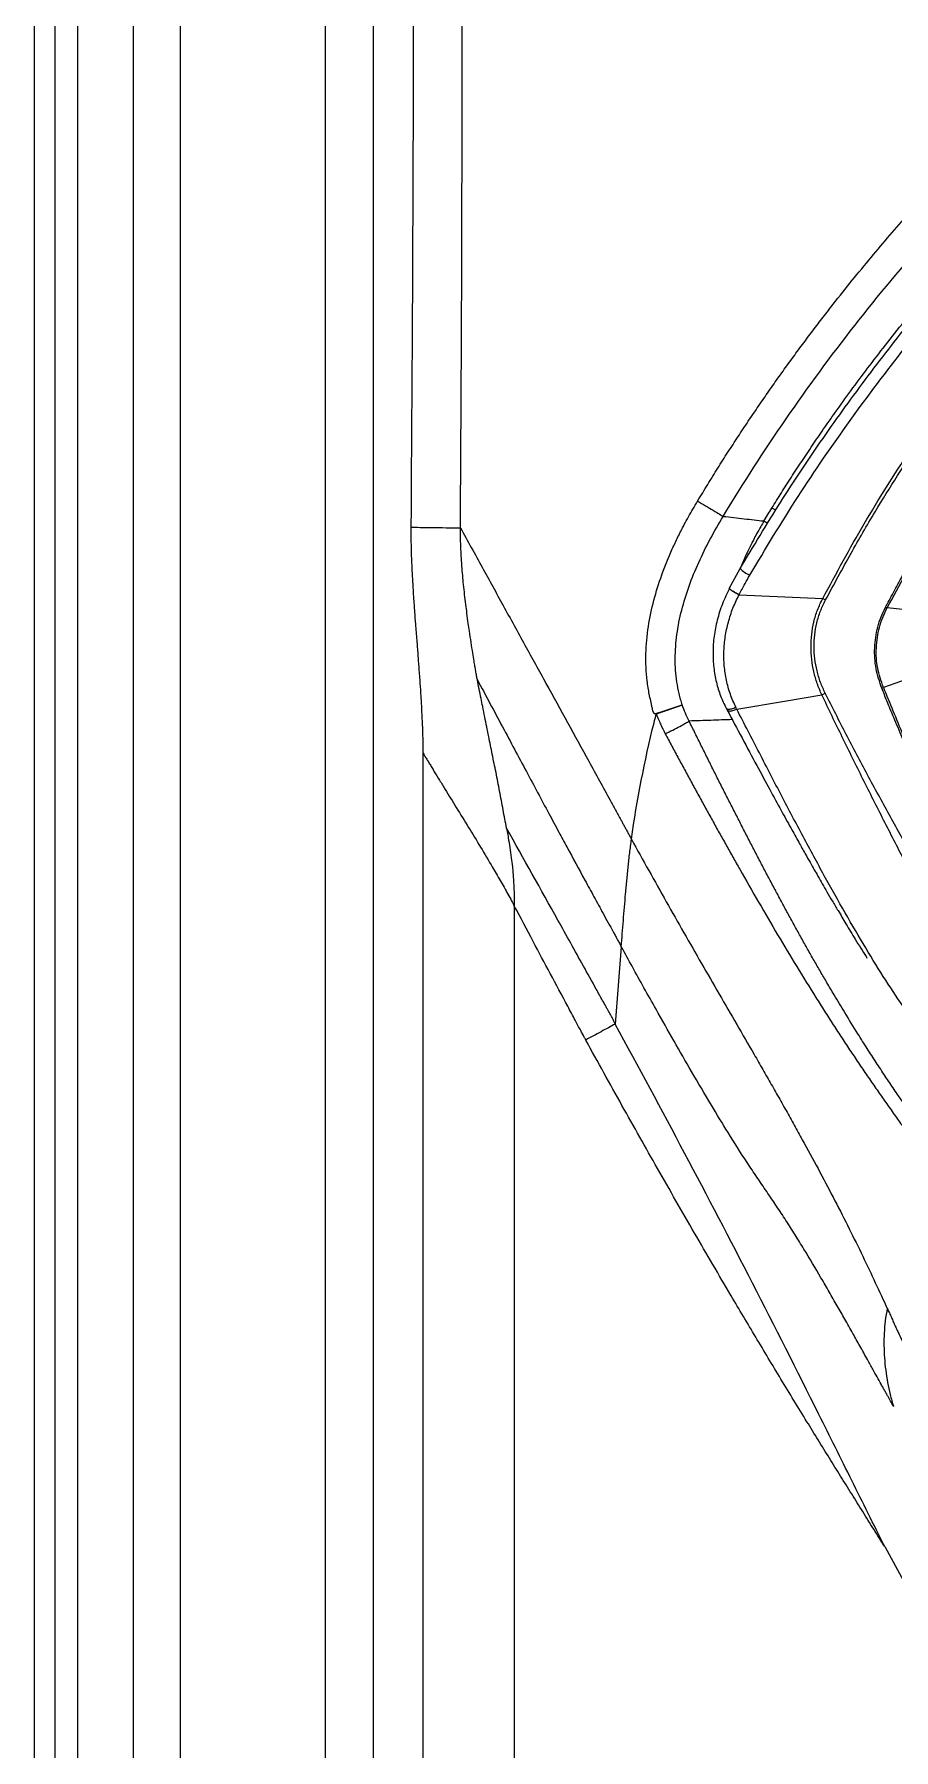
# Model space of a CAD drawing. Extents: x 525 to 613, y 487 to 635.
# Drawn here: x 525.39 to 533, y 569.88 to 585.09 of the extents above; entities that cross this region are included whole.
import ezdxf

# ---------------------------------------------------------------- set-up
doc = ezdxf.new("R2010")
doc.units = 0
doc.header["$MEASUREMENT"] = 0
doc.layers.add('1', color=4, linetype='Continuous')
doc.layers.add('STD TEST', color=3, linetype='Continuous')

# ---------------------------------------------------------------- blocks, each defined once
blk = doc.blocks.new('2023 VANGUARD')
at = {"layer": '1', "linetype": 'Continuous', "lineweight": 25}
blk.add_line((-43.571, -3), (-43.571, -84.142), dxfattribs=at)
at = {"layer": '1', "color": 3, "linetype": 'Continuous', "lineweight": 25}
for p, q in [((-43.387, -3.417), (-43.387, -83.725)), ((-43.184, -83.448), (-43.184, -3.694)), ((-42.693, -4.327), (-42.693, -82.815)), ((-42.275, -82.306), (-42.275, -4.836)), ((-40.994, -5.071), (-40.994, -37.279)), ((-40.564, -37.255), (-40.564, -5.071)), ((-37.001, -11.826), (-37.035, -11.807)), ((-37.105, -11.921), (-37.07, -11.939)), ((-37.412, -12.519), (-37.316, -12.343)), ((-37.41, -12.522), (-37.412, -12.519)), ((-37.326, -12.575), (-36.584, -12.608)), ((-36.584, -12.608), (-36.559, -12.621)), ((-35.288, -12.77), (-36.014, -12.692)), ((-36.592, -13.463), (-36.562, -13.449)), ((-36.061, -13.404), (-36.047, -13.397)), ((-37.44, -13.581), (-37.431, -13.598)), ((-40.124, -25.319), (-40.124, -13.98)), ((-39.317, -15.335), (-39.317, -24.706)), ((-38.369, -15.696), (-38.423, -16.382)), ((-36.035, -21.014), (-35.735, -21.563))]:
    blk.add_line(p, q, dxfattribs=at)
at = {"layer": '1', "color": 3, "linetype": 'Continuous', "lineweight": 25, "flags": 128}
for points in [[(-35.343, -13.148), (-35.695, -13.272), (-36.047, -13.397)], [(-37.345, -13.59), (-36.923, -13.519), (-36.592, -13.463)]]:
    blk.add_lwpolyline(points, dxfattribs=at)
at = {"layer": '1', "color": 3, "linetype": 'Continuous', "lineweight": 25}
blk.add_arc((-37.103, -12.122), 0.307, 226.0881, 245.3245, dxfattribs=at)
for points, knots in [([(-40.23, -11.976), (-40.229, -11.832), (-40.228, -11.544), (-40.225, -11.113), (-40.222, -10.681), (-40.218, -10.087), (-40.215, -9.368), (-40.212, -8.621), (-40.21, -8.012), (-40.21, -7.505), (-40.21, -7.004), (-40.211, -6.511), (-40.212, -6.025), (-40.215, -5.546), (-40.217, -5.228), (-40.218, -5.071)], [0, 0, 0, 0, 0.0625, 0.125, 0.187499, 0.25, 0.383072, 0.499994, 0.574432, 0.647865, 0.720296, 0.791724, 0.86215, 0.931576, 1, 1, 1, 1]), ([(-39.794, -11.981), (-39.793, -11.711), (-39.79, -11.208), (-39.786, -10.506), (-39.783, -9.913), (-39.782, -9.427), (-39.781, -9.048), (-39.78, -8.778), (-39.78, -8.616), (-39.779, -8.256), (-39.779, -7.662), (-39.781, -6.966), (-39.783, -6.39), (-39.785, -5.934), (-39.789, -5.479), (-39.791, -5.191), (-39.792, -5.071)], [0, 0, 0, 0, 0.117092, 0.218615, 0.304552, 0.374888, 0.429609, 0.468706, 0.492169, 0.499994, 0.625001, 0.749998, 0.802304, 0.874995, 0.947806, 1, 1, 1, 1]), ([(-37.693, -11.744), (-37.678, -11.719), (-37.648, -11.671), (-37.604, -11.598), (-37.559, -11.525), (-37.514, -11.454), (-37.47, -11.383), (-37.425, -11.312), (-37.379, -11.242), (-37.334, -11.173), (-37.289, -11.105), (-37.244, -11.036), (-37.198, -10.969), (-37.153, -10.902), (-37.107, -10.836), (-37.062, -10.77), (-37.016, -10.705), (-36.97, -10.64), (-36.925, -10.576), (-36.879, -10.513), (-36.833, -10.45), (-36.787, -10.387), (-36.741, -10.326), (-36.695, -10.264), (-36.649, -10.204), (-36.603, -10.143), (-36.557, -10.084), (-36.472, -9.973), (-36.345, -9.814), (-36.178, -9.61), (-36.011, -9.412), (-35.785, -9.153), (-35.494, -8.833), (-35.129, -8.456), (-34.754, -8.093), (-34.368, -7.742), (-33.974, -7.404), (-33.568, -7.076), (-33.151, -6.761), (-32.828, -6.531), (-32.602, -6.377), (-32.479, -6.295), (-32.354, -6.214), (-32.229, -6.133), (-32.102, -6.053), (-31.974, -5.974), (-31.889, -5.922), (-31.846, -5.896)], [0, 0, 0, 0, 0.010281, 0.020506, 0.030676, 0.040791, 0.050851, 0.060857, 0.070809, 0.080706, 0.090551, 0.100342, 0.11008, 0.119765, 0.129398, 0.138978, 0.148505, 0.157981, 0.167405, 0.176777, 0.186097, 0.195366, 0.204583, 0.213749, 0.222863, 0.231927, 0.24094, 0.249901, 0.282233, 0.313862, 0.344789, 0.375015, 0.437453, 0.499961, 0.563557, 0.624854, 0.687397, 0.749996, 0.812292, 0.874935, 0.892611, 0.910351, 0.928154, 0.94602, 0.963949, 0.981943, 1, 1, 1, 1]), ([(-37.466, -11.88), (-37.111, -11.292), (-36.723, -10.728), (-36.09, -9.919), (-35.87, -9.655), (-35.415, -9.141), (-35.181, -8.892), (-34.697, -8.408), (-34.447, -8.173), (-33.934, -7.719), (-33.67, -7.499), (-32.86, -6.866), (-32.297, -6.478), (-31.709, -6.123)], [0, 0, 0, 0, 0.25, 0.25, 0.375, 0.375, 0.5, 0.5, 0.625, 0.625, 0.75, 0.75, 1, 1, 1, 1]), ([(-37.231, -12.401), (-37.09, -12.167), (-36.81, -11.701), (-36.347, -11.028), (-35.855, -10.375), (-35.332, -9.745), (-34.812, -9.174), (-34.3, -8.657), (-33.803, -8.19), (-33.287, -7.743), (-32.754, -7.316), (-32.205, -6.908), (-31.826, -6.655), (-31.636, -6.529)], [0, 0, 0, 0, 0.100069, 0.199912, 0.299747, 0.399786, 0.499827, 0.583023, 0.66622, 0.749552, 0.833045, 0.916507, 1, 1, 1, 1]), ([(-37.316, -12.343), (-37.198, -12.147), (-36.965, -11.755), (-36.585, -11.186), (-36.185, -10.632), (-35.763, -10.093), (-35.319, -9.57), (-34.856, -9.065), (-34.374, -8.578), (-33.874, -8.11), (-33.354, -7.663), (-32.955, -7.338), (-32.725, -7.17), (-32.679, -7.136)], [0, 0, 0, 0, 0.097839, 0.195312, 0.292716, 0.390217, 0.487928, 0.58558, 0.683045, 0.7805, 0.878101, 0.975876, 1, 1, 1, 1]), ([(-36.584, -12.608), (-36.464, -12.386), (-36.223, -11.942), (-35.821, -11.3), (-35.388, -10.679), (-34.921, -10.086), (-34.422, -9.522), (-33.887, -8.993), (-33.318, -8.494), (-32.72, -8.028), (-32.099, -7.59), (-31.667, -7.326), (-31.451, -7.194)], [0, 0, 0, 0, 0.100262, 0.200594, 0.300842, 0.400493, 0.499762, 0.599107, 0.699009, 0.799378, 0.89967, 1, 1, 1, 1]), ([(-36.559, -12.621), (-36.484, -12.483), (-36.343, -12.22), (-36.13, -11.852), (-35.93, -11.53), (-35.748, -11.251), (-35.586, -11.013), (-35.446, -10.817), (-35.346, -10.68), (-35.28, -10.593), (-35.243, -10.543), (-35.193, -10.478), (-35.128, -10.395), (-35.046, -10.292), (-34.963, -10.189), (-34.82, -10.017), (-34.664, -9.836), (-34.515, -9.672), (-34.449, -9.601), (-34.42, -9.57), (-34.407, -9.557), (-34.402, -9.551), (-34.399, -9.548), (-34.398, -9.547), (-34.397, -9.546), (-34.397, -9.546), (-34.397, -9.546), (-34.397, -9.546), (-34.397, -9.546), (-34.397, -9.546), (-34.396, -9.545), (-34.394, -9.543), (-34.384, -9.532), (-34.362, -9.509), (-34.324, -9.469), (-34.264, -9.407), (-34.178, -9.32), (-34.063, -9.206), (-33.961, -9.109), (-33.88, -9.034), (-33.831, -8.988), (-33.779, -8.94), (-33.724, -8.89), (-33.667, -8.839), (-33.607, -8.786), (-33.546, -8.733), (-33.347, -8.562), (-33.002, -8.28), (-32.497, -7.905), (-31.976, -7.548), (-31.616, -7.328), (-31.437, -7.219)], [0, 0, 0, 0, 0.062481, 0.118844, 0.169135, 0.213352, 0.251461, 0.283422, 0.309236, 0.318658, 0.3269, 0.333965, 0.351242, 0.368824, 0.386373, 0.403893, 0.457678, 0.481272, 0.491642, 0.496202, 0.498209, 0.499091, 0.49948, 0.499651, 0.499785, 0.499785, 0.499785, 0.499787, 0.499791, 0.499809, 0.499878, 0.500152, 0.501246, 0.505611, 0.512881, 0.523059, 0.53994, 0.561408, 0.587481, 0.596044, 0.605011, 0.61438, 0.624154, 0.634334, 0.64492, 0.655914, 0.66648, 0.749216, 0.832806, 0.916374, 1, 1, 1, 1]), ([(-36.028, -12.685), (-36.02, -12.671), (-36, -12.633), (-35.963, -12.565), (-35.921, -12.486), (-35.878, -12.409), (-35.842, -12.343), (-35.806, -12.281), (-35.77, -12.218), (-35.704, -12.105), (-35.608, -11.945), (-35.447, -11.687), (-35.244, -11.379), (-34.98, -11.006), (-34.688, -10.622), (-34.363, -10.232), (-33.993, -9.825), (-33.568, -9.404), (-33.083, -8.975), (-32.632, -8.615), (-32.224, -8.315), (-31.96, -8.134), (-31.786, -8.019), (-31.705, -7.967), (-31.623, -7.914), (-31.543, -7.864), (-31.46, -7.813), (-31.379, -7.764), (-31.322, -7.729), (-31.296, -7.714)], [0, 0, 0, 0, 0.007015, 0.018363, 0.033423, 0.04585, 0.056436, 0.065972, 0.076735, 0.087613, 0.12255, 0.157338, 0.219068, 0.281467, 0.354683, 0.427219, 0.500115, 0.591822, 0.685047, 0.779146, 0.840884, 0.903128, 0.916964, 0.930722, 0.945004, 0.958992, 0.971501, 0.986828, 1, 1, 1, 1]), ([(-36.014, -12.692), (-35.903, -12.489), (-35.68, -12.081), (-35.307, -11.493), (-34.906, -10.925), (-34.476, -10.381), (-34.014, -9.865), (-33.522, -9.38), (-33, -8.923), (-32.452, -8.495), (-31.882, -8.092), (-31.486, -7.849), (-31.288, -7.727)], [0, 0, 0, 0, 0.100345, 0.20059, 0.300906, 0.400755, 0.500092, 0.599382, 0.699069, 0.799349, 0.899659, 1, 1, 1, 1]), ([(-37.035, -11.807), (-37.021, -11.784), (-36.993, -11.739), (-36.95, -11.671), (-36.907, -11.602), (-36.862, -11.532), (-36.817, -11.462), (-36.77, -11.392), (-36.723, -11.321), (-36.675, -11.25), (-36.626, -11.178), (-36.576, -11.105), (-36.525, -11.032), (-36.445, -10.919), (-36.333, -10.763), (-36.185, -10.564), (-36.027, -10.359), (-35.891, -10.188), (-35.781, -10.053), (-35.699, -9.954), (-35.614, -9.853), (-35.527, -9.751), (-35.436, -9.647), (-35.343, -9.542), (-35.247, -9.435), (-35.148, -9.327), (-35.045, -9.218), (-34.94, -9.107), (-34.831, -8.995), (-34.72, -8.882), (-34.605, -8.768), (-34.526, -8.692), (-34.487, -8.654)], [0, 0, 0, 0, 0.019612, 0.03945, 0.059514, 0.079804, 0.10032, 0.121061, 0.142027, 0.163219, 0.184636, 0.206278, 0.228146, 0.250238, 0.308605, 0.369678, 0.433456, 0.499936, 0.530766, 0.562349, 0.594685, 0.627773, 0.661614, 0.696207, 0.731551, 0.767648, 0.804496, 0.842096, 0.880446, 0.919547, 0.959398, 1, 1, 1, 1]), ([(-38.095, -13.576), (-38.098, -13.565), (-38.102, -13.546), (-38.111, -13.506), (-38.121, -13.458), (-38.132, -13.399), (-38.148, -13.279), (-38.156, -13.097), (-38.134, -12.857), (-38.084, -12.624), (-38.012, -12.394), (-37.936, -12.208), (-37.867, -12.061), (-37.819, -11.966), (-37.774, -11.884), (-37.734, -11.814), (-37.707, -11.768), (-37.693, -11.744)], [0, 0, 0, 0, 0.017281, 0.031372, 0.062843, 0.094058, 0.125495, 0.251058, 0.375663, 0.500157, 0.621259, 0.750254, 0.811694, 0.874938, 0.915513, 0.9572, 1, 1, 1, 1]), ([(-37.693, -11.744), (-37.67, -11.758), (-37.646, -11.772), (-37.6, -11.8), (-37.577, -11.814), (-37.535, -11.839), (-37.516, -11.85), (-37.486, -11.868), (-37.474, -11.875), (-37.466, -11.88)], [0, 0, 0, 0, 0.25, 0.25, 0.5, 0.5, 0.75, 0.75, 1, 1, 1, 1]), ([(-40.124, -13.98), (-40.124, -13.971), (-40.124, -13.951), (-40.125, -13.921), (-40.125, -13.89), (-40.126, -13.859), (-40.126, -13.827), (-40.127, -13.795), (-40.128, -13.762), (-40.131, -13.7), (-40.135, -13.605), (-40.142, -13.482), (-40.15, -13.355), (-40.16, -13.23), (-40.169, -13.103), (-40.179, -12.973), (-40.189, -12.848), (-40.199, -12.721), (-40.207, -12.602), (-40.215, -12.475), (-40.222, -12.352), (-40.226, -12.246), (-40.229, -12.162), (-40.23, -12.098), (-40.23, -12.036), (-40.23, -11.996), (-40.23, -11.976)], [0, 0, 0, 0, 0.0145865, 0.0294668, 0.0446424, 0.0601149, 0.0758856, 0.091956, 0.1083272, 0.1250006, 0.184635, 0.2499993, 0.308341, 0.375, 0.4375005, 0.5000011, 0.5711268, 0.6250021, 0.6911385, 0.7500026, 0.8151627, 0.875001, 0.9079676, 0.9397819, 0.9704552, 1, 1, 1, 1]), ([(-40.23, -11.976), (-40.209, -11.976), (-40.182, -11.977), (-40.12, -11.978), (-40.084, -11.978), (-40.006, -11.979), (-39.964, -11.98), (-39.879, -11.981), (-39.836, -11.981), (-39.794, -11.981)], [0, 0, 0, 0, 0.25, 0.25, 0.5, 0.5, 0.75, 0.75, 1, 1, 1, 1]), ([(-39.644, -13.33), (-39.647, -13.318), (-39.651, -13.292), (-39.659, -13.252), (-39.666, -13.209), (-39.675, -13.156), (-39.686, -13.085), (-39.7, -12.996), (-39.713, -12.908), (-39.726, -12.822), (-39.736, -12.744), (-39.751, -12.629), (-39.767, -12.49), (-39.779, -12.357), (-39.785, -12.263), (-39.789, -12.205), (-39.791, -12.147), (-39.793, -12.091), (-39.794, -12.036), (-39.794, -11.999), (-39.794, -11.981)], [0, 0, 0, 0, 0.028366, 0.058652, 0.090861, 0.125001, 0.17754, 0.250007, 0.324835, 0.375005, 0.441052, 0.500006, 0.629629, 0.750004, 0.793543, 0.836335, 0.878377, 0.919669, 0.96021, 1, 1, 1, 1]), ([(-39.794, -11.981), (-39.73, -12.098), (-39.604, -12.328), (-39.413, -12.675), (-39.225, -13.018), (-38.972, -13.479), (-38.721, -13.937), (-38.516, -14.311), (-38.421, -14.484), (-38.384, -14.551), (-38.358, -14.598), (-38.343, -14.626), (-38.327, -14.655), (-38.311, -14.684), (-38.295, -14.713), (-38.284, -14.733), (-38.279, -14.743)], [0, 0, 0, 0, 0.1270809, 0.2500003, 0.3768251, 0.5000005, 0.7500008, 0.8750004, 0.9064162, 0.9375011, 0.9475807, 0.957795, 0.9681449, 0.9786323, 0.9892543, 1, 1, 1, 1]), ([(-37.829, -13.552), (-37.832, -13.544), (-37.834, -13.536), (-37.839, -13.519), (-37.841, -13.511), (-37.848, -13.486), (-37.853, -13.469), (-37.865, -13.418), (-37.871, -13.384), (-37.887, -13.28), (-37.892, -13.21), (-37.891, -13.07), (-37.886, -12.999), (-37.866, -12.855), (-37.852, -12.783), (-37.797, -12.569), (-37.746, -12.428), (-37.621, -12.151), (-37.547, -12.014), (-37.466, -11.88)], [0, 0, 0, 0, 0.015625, 0.015625, 0.03125, 0.03125, 0.0625, 0.0625, 0.125, 0.125, 0.25, 0.25, 0.375, 0.375, 0.5, 0.5, 0.75, 0.75, 1, 1, 1, 1]), ([(-37.466, -11.88), (-37.404, -11.887), (-37.283, -11.901), (-37.163, -11.914), (-37.105, -11.921)], [0, 0, 0, 0, 0.5141305, 1, 1, 1, 1]), ([(-37.105, -11.921), (-37.114, -11.937), (-37.136, -11.975), (-37.168, -12.031), (-37.196, -12.085), (-37.22, -12.131), (-37.243, -12.178), (-37.264, -12.222), (-37.285, -12.268), (-37.3, -12.304), (-37.311, -12.33), (-37.314, -12.338)], [0, 0, 0, 0, 0.119625, 0.283015, 0.413491, 0.507639, 0.619532, 0.74859, 0.816523, 0.94527, 1, 1, 1, 1]), ([(-37.326, -12.574), (-37.308, -12.542), (-37.277, -12.483), (-37.245, -12.426), (-37.231, -12.401)], [0, 0, 0, 0, 0.560002, 1, 1, 1, 1]), ([(-37.408, -12.515), (-37.431, -12.562), (-37.476, -12.654), (-37.521, -12.798), (-37.55, -12.941), (-37.559, -13.082), (-37.552, -13.22), (-37.529, -13.35), (-37.493, -13.471), (-37.457, -13.545), (-37.44, -13.581)], [0, 0, 0, 0, 0.137363, 0.271877, 0.401681, 0.528686, 0.652562, 0.772845, 0.888714, 1, 1, 1, 1]), ([(-37.354, -13.573), (-37.371, -13.534), (-37.406, -13.458), (-37.44, -13.333), (-37.459, -13.205), (-37.462, -13.075), (-37.45, -12.946), (-37.422, -12.818), (-37.383, -12.693), (-37.345, -12.614), (-37.326, -12.575)], [0, 0, 0, 0, 0.126237, 0.25247, 0.378246, 0.503559, 0.627704, 0.75127, 0.8765, 1, 1, 1, 1]), ([(-37.412, -12.519), (-37.411, -12.521), (-37.41, -12.523), (-37.4, -12.531), (-37.389, -12.538), (-37.375, -12.547), (-37.355, -12.559), (-37.337, -12.568), (-37.326, -12.574)], [0, 0, 0, 0, 0.238958, 0.36804, 0.5, 0.63196, 0.761042, 1, 1, 1, 1]), ([(-37.326, -12.575), (-37.337, -12.569), (-37.355, -12.56), (-37.375, -12.547), (-37.39, -12.539), (-37.4, -12.531), (-37.409, -12.525), (-37.409, -12.523), (-37.41, -12.522)], [0, 0, 0, 0, 0.271786, 0.418608, 0.568695, 0.718763, 0.865532, 1, 1, 1, 1]), ([(-37.326, -12.574), (-37.326, -12.574), (-37.326, -12.575), (-37.326, -12.575), (-37.326, -12.575)], [0, 0, 0, 0, 0.56, 1, 1, 1, 1]), ([(-36.592, -13.463), (-36.606, -13.43), (-36.635, -13.363), (-36.675, -13.222), (-36.692, -13.075), (-36.684, -12.927), (-36.665, -12.817), (-36.633, -12.709), (-36.601, -12.642), (-36.584, -12.608)], [0, 0, 0, 0, 0.125715, 0.2513189, 0.5006821, 0.6256431, 0.7507322, 0.8750398, 1, 1, 1, 1]), ([(-36.562, -13.449), (-36.577, -13.417), (-36.606, -13.353), (-36.647, -13.216), (-36.665, -13.074), (-36.657, -12.93), (-36.638, -12.823), (-36.607, -12.719), (-36.575, -12.654), (-36.559, -12.621)], [0, 0, 0, 0, 0.126001, 0.251619, 0.501189, 0.626193, 0.751176, 0.875146, 1, 1, 1, 1]), ([(-36.061, -13.404), (-36.08, -13.346), (-36.119, -13.232), (-36.13, -13.046), (-36.107, -12.891), (-36.069, -12.771), (-36.042, -12.714), (-36.028, -12.685)], [0, 0, 0, 0, 0.250615, 0.500738, 0.749747, 0.874802, 1, 1, 1, 1]), ([(-36.047, -13.397), (-36.066, -13.34), (-36.105, -13.228), (-36.115, -13.045), (-36.092, -12.893), (-36.055, -12.776), (-36.027, -12.72), (-36.014, -12.692)], [0, 0, 0, 0, 0.251367, 0.501784, 0.750726, 0.875561, 1, 1, 1, 1]), ([(-36.028, -12.685), (-36.025, -12.686), (-36.02, -12.689), (-36.016, -12.691), (-36.014, -12.692)], [0, 0, 0, 0, 0.559961, 1, 1, 1, 1]), ([(-39.385, -14.645), (-39.396, -14.591), (-39.416, -14.481), (-39.447, -14.317), (-39.479, -14.152), (-39.512, -13.991), (-39.545, -13.827), (-39.573, -13.687), (-39.596, -13.574), (-39.613, -13.49), (-39.629, -13.411), (-39.639, -13.356), (-39.644, -13.33)], [0, 0, 0, 0, 0.125001, 0.25, 0.374997, 0.5, 0.617709, 0.750001, 0.820177, 0.875001, 0.940538, 1, 1, 1, 1]), ([(-39.644, -13.33), (-39.57, -13.469), (-39.425, -13.74), (-39.214, -14.135), (-39.048, -14.446), (-38.928, -14.669), (-38.822, -14.866), (-38.719, -15.057), (-38.611, -15.253), (-38.542, -15.38), (-38.493, -15.47), (-38.462, -15.526), (-38.44, -15.565), (-38.421, -15.601), (-38.403, -15.633), (-38.386, -15.664), (-38.375, -15.685), (-38.369, -15.696)], [0, 0, 0, 0, 0.1760613, 0.3426876, 0.5000006, 0.569492, 0.6250007, 0.7500005, 0.8125006, 0.8750005, 0.9107148, 0.9270756, 0.946429, 0.9606484, 0.9732146, 0.9868502, 1, 1, 1, 1]), ([(-34.9, -16.807), (-34.91, -16.782), (-34.931, -16.732), (-34.974, -16.638), (-35.027, -16.524), (-35.094, -16.386), (-35.176, -16.223), (-35.276, -16.034), (-35.388, -15.823), (-35.524, -15.568), (-35.683, -15.27), (-35.863, -14.928), (-36.045, -14.574), (-36.228, -14.21), (-36.411, -13.84), (-36.532, -13.589), (-36.592, -13.463)], [0, 0, 0, 0, 0.06234, 0.124818, 0.187363, 0.250453, 0.313852, 0.376637, 0.439459, 0.502671, 0.586016, 0.668823, 0.751617, 0.834542, 0.917364, 1, 1, 1, 1]), ([(-34.837, -16.751), (-34.846, -16.724), (-34.863, -16.671), (-34.898, -16.571), (-34.947, -16.452), (-35.011, -16.309), (-35.093, -16.142), (-35.195, -15.952), (-35.31, -15.741), (-35.451, -15.491), (-35.618, -15.199), (-35.805, -14.867), (-35.996, -14.525), (-36.187, -14.173), (-36.377, -13.815), (-36.5, -13.571), (-36.562, -13.449)], [0, 0, 0, 0, 0.062319, 0.124752, 0.187451, 0.250906, 0.314486, 0.37751, 0.44061, 0.503895, 0.587131, 0.669779, 0.75236, 0.835034, 0.917583, 1, 1, 1, 1]), ([(-34.706, -16.577), (-34.707, -16.572), (-34.714, -16.548), (-34.727, -16.499), (-34.749, -16.436), (-34.774, -16.37), (-34.798, -16.303), (-34.828, -16.221), (-34.868, -16.123), (-34.919, -16.008), (-34.978, -15.868), (-35.044, -15.719), (-35.118, -15.554), (-35.199, -15.373), (-35.289, -15.176), (-35.383, -14.972), (-35.478, -14.762), (-35.575, -14.543), (-35.664, -14.341), (-35.742, -14.164), (-35.809, -14.008), (-35.88, -13.841), (-35.95, -13.675), (-36.011, -13.529), (-36.046, -13.441), (-36.061, -13.404)], [0, 0, 0, 0, 0.009738, 0.054602, 0.100033, 0.132056, 0.170263, 0.205637, 0.248795, 0.300159, 0.346151, 0.397485, 0.446642, 0.498592, 0.555879, 0.611205, 0.664279, 0.721091, 0.779345, 0.816197, 0.852883, 0.894557, 0.93795, 0.973138, 1, 1, 1, 1]), ([(-36.047, -13.397), (-35.99, -13.535), (-35.877, -13.812), (-35.704, -14.218), (-35.528, -14.614), (-35.356, -14.997), (-35.21, -15.315), (-35.094, -15.572), (-35.004, -15.772), (-34.926, -15.958), (-34.85, -16.136), (-34.79, -16.308), (-34.738, -16.458), (-34.716, -16.537), (-34.705, -16.577)], [0, 0, 0, 0, 0.099304, 0.198802, 0.298385, 0.398317, 0.498406, 0.560917, 0.623789, 0.687365, 0.750255, 0.83339, 0.916532, 1, 1, 1, 1]), ([(-38.279, -14.743), (-38.231, -14.395), (-38.163, -14.05), (-38.072, -13.684), (-38.065, -13.658), (-38.059, -13.632)], [0.7467199, 0.7467199, 0.7467199, 0.7467199, 0.78992652, 0.78992652, 0.79320663, 0.79320663, 0.79320663, 0.79320663]), ([(-38.073, -13.63), (-38.074, -13.63), (-38.075, -13.629), (-38.077, -13.627), (-38.079, -13.625), (-38.081, -13.623), (-38.083, -13.62), (-38.085, -13.616), (-38.087, -13.61), (-38.09, -13.601), (-38.093, -13.589), (-38.094, -13.581), (-38.095, -13.576)], [0, 0, 0, 0, 0.043075, 0.087252, 0.133031, 0.180863, 0.231142, 0.28421, 0.414436, 0.572052, 0.77054, 1, 1, 1, 1]), ([(-38.073, -13.63), (-38.049, -13.622), (-38.023, -13.614), (-37.973, -13.598), (-37.949, -13.59), (-37.904, -13.576), (-37.884, -13.57), (-37.851, -13.559), (-37.838, -13.555), (-37.829, -13.552)], [0, 0, 0, 0, 0.25, 0.25, 0.5, 0.5, 0.75, 0.75, 1, 1, 1, 1]), ([(-37.829, -13.552), (-37.83, -13.553), (-37.833, -13.554), (-37.837, -13.555), (-37.841, -13.557), (-37.846, -13.559), (-37.851, -13.561), (-37.857, -13.563), (-37.863, -13.565), (-37.869, -13.567), (-37.875, -13.569), (-37.881, -13.571), (-37.888, -13.574), (-37.895, -13.576), (-37.901, -13.579), (-37.909, -13.581), (-37.916, -13.584), (-37.923, -13.586), (-37.93, -13.589), (-37.938, -13.591), (-37.945, -13.594), (-37.953, -13.596), (-37.96, -13.599), (-37.968, -13.601), (-37.975, -13.604), (-37.983, -13.606), (-37.99, -13.609), (-37.997, -13.611), (-38.004, -13.614), (-38.012, -13.616), (-38.019, -13.619), (-38.026, -13.621), (-38.032, -13.623), (-38.039, -13.625), (-38.046, -13.628), (-38.052, -13.63), (-38.056, -13.631), (-38.059, -13.632)], [0, 0, 0, 0, 0.033019, 0.066029, 0.099003, 0.131912, 0.164728, 0.197422, 0.229967, 0.262337, 0.294505, 0.326446, 0.358135, 0.389549, 0.420665, 0.451462, 0.48192, 0.512021, 0.541745, 0.571078, 0.600003, 0.628508, 0.65658, 0.684207, 0.711381, 0.738092, 0.764332, 0.790096, 0.815378, 0.840175, 0.864483, 0.888299, 0.911624, 0.934455, 0.956794, 0.978642, 1, 1, 1, 1]), ([(-38.059, -13.632), (-38.053, -13.647), (-38.047, -13.662), (-38.035, -13.691), (-38.029, -13.706), (-38.009, -13.75), (-37.995, -13.779), (-37.979, -13.808)], [0, 0, 0, 0, 0.25, 0.25, 0.5, 0.5, 1, 1, 1, 1]), ([(-37.386, -13.682), (-37.449, -13.684), (-37.574, -13.689), (-37.703, -13.693), (-37.768, -13.695)], [0, 0, 0, 0, 0.5012708, 1, 1, 1, 1]), ([(-37.439, -13.581), (-37.439, -13.581), (-37.438, -13.584), (-37.432, -13.587), (-37.421, -13.59), (-37.407, -13.589), (-37.39, -13.586), (-37.372, -13.58), (-37.36, -13.575), (-37.354, -13.573)], [0, 0, 0, 0, 0.0341439, 0.1980351, 0.3660897, 0.5341444, 0.6980356, 0.8541862, 1, 1, 1, 1]), ([(-37.431, -13.597), (-37.431, -13.597), (-37.43, -13.6), (-37.424, -13.604), (-37.413, -13.606), (-37.398, -13.606), (-37.381, -13.602), (-37.364, -13.597), (-37.351, -13.592), (-37.346, -13.59)], [0, 0, 0, 0, 0.033659, 0.197488, 0.36549, 0.533544, 0.697526, 0.853876, 1, 1, 1, 1]), ([(-37.431, -13.597), (-37.387, -13.68), (-37.299, -13.846), (-37.173, -14.081), (-37.058, -14.295), (-36.958, -14.479), (-36.872, -14.634), (-36.801, -14.762), (-36.744, -14.864), (-36.699, -14.944), (-36.661, -15.011), (-36.625, -15.074), (-36.587, -15.14), (-36.545, -15.213), (-36.498, -15.293), (-36.442, -15.387), (-36.374, -15.502), (-36.291, -15.637), (-36.229, -15.739), (-36.195, -15.792), (-36.193, -15.796)], [0, 0, 0, 0, 0.100934, 0.20257, 0.293126, 0.372437, 0.44053, 0.497485, 0.543388, 0.578268, 0.608352, 0.635567, 0.666551, 0.70131, 0.739859, 0.782217, 0.840867, 0.911001, 0.992641, 1, 1, 1, 1]), ([(-37.345, -13.59), (-37.347, -13.587), (-37.35, -13.581), (-37.353, -13.575), (-37.354, -13.573)], [0, 0, 0, 0, 0.56, 1, 1, 1, 1]), ([(-35.271, -16.956), (-35.31, -16.92), (-35.389, -16.847), (-35.533, -16.685), (-35.688, -16.488), (-35.853, -16.257), (-36.025, -15.997), (-36.203, -15.71), (-36.385, -15.399), (-36.57, -15.069), (-36.758, -14.721), (-36.95, -14.357), (-37.144, -13.98), (-37.279, -13.72), (-37.346, -13.59)], [0, 0, 0, 0, 0.083648, 0.167746, 0.251461, 0.334457, 0.417447, 0.500935, 0.584376, 0.667337, 0.750217, 0.833366, 0.916826, 1, 1, 1, 1]), ([(-37.979, -13.808), (-37.957, -13.797), (-37.935, -13.786), (-37.891, -13.763), (-37.869, -13.752), (-37.831, -13.732), (-37.814, -13.722), (-37.786, -13.707), (-37.776, -13.7), (-37.768, -13.695)], [0, 0, 0, 0, 0.25, 0.25, 0.5, 0.5, 0.75, 0.75, 1, 1, 1, 1]), ([(-37.979, -13.808), (-37.969, -13.826), (-37.95, -13.863), (-37.92, -13.918), (-37.891, -13.974), (-37.861, -14.029), (-37.831, -14.084), (-37.801, -14.139), (-37.772, -14.194), (-37.742, -14.249), (-37.712, -14.303), (-37.682, -14.358), (-37.652, -14.413), (-37.622, -14.467), (-37.592, -14.522), (-37.562, -14.576), (-37.532, -14.631), (-37.502, -14.685), (-37.471, -14.739), (-37.441, -14.793), (-37.411, -14.847), (-37.38, -14.901), (-37.35, -14.955), (-37.274, -15.089), (-37.152, -15.302), (-36.984, -15.59), (-36.815, -15.872), (-36.676, -16.096), (-36.568, -16.267), (-36.491, -16.388), (-36.413, -16.507), (-36.336, -16.624), (-36.258, -16.74), (-36.181, -16.854), (-36.103, -16.966), (-36.026, -17.076), (-35.95, -17.184), (-35.877, -17.287), (-35.817, -17.369), (-35.772, -17.432), (-35.736, -17.48), (-35.68, -17.556), (-35.623, -17.632), (-35.566, -17.707), (-35.529, -17.755), (-35.492, -17.803), (-35.455, -17.85), (-35.419, -17.896), (-35.383, -17.942), (-35.359, -17.971), (-35.348, -17.986)], [0, 0, 0, 0, 0.0113745, 0.022746, 0.034115, 0.0454821, 0.0568477, 0.0682124, 0.0795766, 0.0909411, 0.1023062, 0.1136726, 0.1250407, 0.1364112, 0.1477847, 0.1591617, 0.1705427, 0.1819284, 0.1933194, 0.2047163, 0.2161196, 0.22753, 0.2389481, 0.2503757, 0.3129685, 0.3755505, 0.4379, 0.5001364, 0.5284459, 0.5567746, 0.585143, 0.6135729, 0.6420874, 0.6707089, 0.6994542, 0.7282517, 0.7569778, 0.7856753, 0.812432, 0.8257975, 0.8391581, 0.8540981, 0.8925988, 0.9078831, 0.9231819, 0.9384982, 0.9538352, 0.9691959, 0.9845832, 1, 1, 1, 1]), ([(-35.311, -17.819), (-35.317, -17.811), (-35.33, -17.796), (-35.35, -17.771), (-35.372, -17.743), (-35.398, -17.712), (-35.425, -17.677), (-35.473, -17.617), (-35.532, -17.541), (-35.632, -17.409), (-35.755, -17.243), (-35.885, -17.058), (-35.991, -16.903), (-36.071, -16.783), (-36.15, -16.661), (-36.218, -16.555), (-36.298, -16.428), (-36.382, -16.291), (-36.473, -16.14), (-36.545, -16.018), (-36.604, -15.917), (-36.661, -15.818), (-36.718, -15.718), (-36.775, -15.616), (-36.831, -15.514), (-36.888, -15.411), (-36.944, -15.307), (-37, -15.202), (-37.056, -15.097), (-37.112, -14.991), (-37.168, -14.884), (-37.223, -14.777), (-37.278, -14.67), (-37.333, -14.563), (-37.388, -14.455), (-37.443, -14.348), (-37.498, -14.239), (-37.552, -14.131), (-37.606, -14.022), (-37.66, -13.914), (-37.714, -13.804), (-37.75, -13.732), (-37.768, -13.695)], [0, 0, 0, 0, 0.007926, 0.016871, 0.026832, 0.037806, 0.049788, 0.062777, 0.099729, 0.125175, 0.187485, 0.249927, 0.28131, 0.312739, 0.344139, 0.375412, 0.392194, 0.43765, 0.47489, 0.499744, 0.522359, 0.544981, 0.56762, 0.590283, 0.612981, 0.635721, 0.658518, 0.681357, 0.704219, 0.727082, 0.749924, 0.77273, 0.795508, 0.818263, 0.841001, 0.863724, 0.886437, 0.909145, 0.931851, 0.95456, 0.977275, 1, 1, 1, 1]), ([(-40.124, -13.98), (-40.121, -13.985), (-40.116, -13.995), (-40.107, -14.01), (-40.098, -14.025), (-40.088, -14.041), (-40.078, -14.057), (-40.068, -14.073), (-40.058, -14.09), (-40.048, -14.108), (-40.026, -14.144), (-39.991, -14.201), (-39.927, -14.305), (-39.842, -14.444), (-39.737, -14.613), (-39.629, -14.791), (-39.546, -14.93), (-39.487, -15.032), (-39.451, -15.093), (-39.416, -15.154), (-39.382, -15.214), (-39.349, -15.275), (-39.328, -15.315), (-39.317, -15.335)], [0, 0, 0, 0, 0.013149, 0.026479, 0.039993, 0.053691, 0.067576, 0.08165, 0.095913, 0.110368, 0.125016, 0.185681, 0.250014, 0.369416, 0.499974, 0.622687, 0.749965, 0.792672, 0.834961, 0.876834, 0.918295, 0.959349, 1, 1, 1, 1]), ([(-39.385, -14.645), (-39.384, -14.656), (-39.378, -14.684), (-39.369, -14.741), (-39.356, -14.818), (-39.344, -14.903), (-39.335, -14.979), (-39.329, -15.041), (-39.325, -15.093), (-39.322, -15.145), (-39.32, -15.194), (-39.318, -15.243), (-39.317, -15.29), (-39.317, -15.32), (-39.317, -15.335)], [0, 0, 0, 0, 0.045722, 0.125015, 0.250023, 0.384834, 0.499993, 0.578088, 0.653973, 0.727642, 0.799087, 0.8683, 0.935273, 1, 1, 1, 1]), ([(-38.478, -16.275), (-38.48, -16.271), (-38.483, -16.266), (-38.488, -16.258), (-38.495, -16.245), (-38.511, -16.215), (-38.525, -16.19), (-38.554, -16.139), (-38.572, -16.105), (-38.629, -16.003), (-38.667, -15.935), (-38.78, -15.731), (-38.855, -15.596), (-39.082, -15.188), (-39.234, -14.917), (-39.385, -14.645)], [0, 0, 0, 0, 0.007812, 0.007812, 0.015625, 0.03125, 0.0625, 0.0625, 0.125, 0.125, 0.25, 0.25, 0.5, 0.5, 1, 1, 1, 1]), ([(-38.279, -14.743), (-38.228, -14.836), (-38.125, -15.021), (-37.971, -15.297), (-37.815, -15.572), (-37.658, -15.845), (-37.502, -16.116), (-37.346, -16.385), (-37.217, -16.608), (-37.115, -16.785), (-37.04, -16.917), (-36.965, -17.049), (-36.891, -17.179), (-36.819, -17.31), (-36.724, -17.482), (-36.608, -17.696), (-36.475, -17.949), (-36.349, -18.197), (-36.229, -18.44), (-36.117, -18.677), (-36.047, -18.83), (-36.012, -18.904)], [0, 0, 0, 0, 0.0625, 0.125, 0.1875, 0.25, 0.3125, 0.375, 0.4375, 0.46875, 0.5, 0.53125, 0.5625, 0.59375, 0.625, 0.6875, 0.75, 0.8125, 0.875, 0.9375, 0.9999996, 0.9999996, 0.9999996, 0.9999996]), ([(-38.684, -16.523), (-38.688, -16.514), (-38.703, -16.486), (-38.735, -16.428), (-38.783, -16.337), (-38.873, -16.168), (-38.998, -15.935), (-39.156, -15.639), (-39.261, -15.44), (-39.317, -15.335)], [0, 0, 0, 0, 0.0215603, 0.0707645, 0.1476128, 0.2521052, 0.4974052, 0.7368589, 1, 1, 1, 1]), ([(-35.956, -19.772), (-35.96, -19.766), (-35.967, -19.754), (-35.978, -19.734), (-35.989, -19.713), (-36.002, -19.69), (-36.017, -19.664), (-36.032, -19.637), (-36.049, -19.607), (-36.084, -19.543), (-36.13, -19.461), (-36.193, -19.346), (-36.253, -19.24), (-36.32, -19.12), (-36.386, -19.001), (-36.456, -18.879), (-36.526, -18.756), (-36.624, -18.589), (-36.724, -18.419), (-36.829, -18.249), (-36.91, -18.122), (-36.994, -17.995), (-37.066, -17.889), (-37.124, -17.803), (-37.182, -17.718), (-37.283, -17.566), (-37.419, -17.353), (-37.582, -17.083), (-37.741, -16.812), (-37.904, -16.529), (-38.044, -16.282), (-38.167, -16.062), (-38.27, -15.877), (-38.336, -15.755), (-38.369, -15.696)], [0, 0, 0, 0, 0.005942, 0.012401, 0.019386, 0.026905, 0.034966, 0.04358, 0.052756, 0.062503, 0.10108, 0.124997, 0.158376, 0.187494, 0.220349, 0.249994, 0.281244, 0.312495, 0.374991, 0.406242, 0.437493, 0.468742, 0.49999, 0.515616, 0.531242, 0.562493, 0.624989, 0.681488, 0.749991, 0.810905, 0.874996, 0.917983, 0.959676, 1, 1, 1, 1]), ([(-38.423, -16.382), (-38.461, -16.402), (-38.504, -16.425), (-38.593, -16.473), (-38.639, -16.498), (-38.684, -16.523)], [0, 0, 0, 0, 0.5, 0.5, 1, 1, 1, 1]), ([(-38.423, -16.382), (-38.431, -16.364), (-38.439, -16.347), (-38.452, -16.32), (-38.457, -16.311), (-38.464, -16.298), (-38.467, -16.293), (-38.472, -16.284), (-38.475, -16.279), (-38.478, -16.275)], [0, 0, 0, 0, 0.5, 0.5, 0.75, 0.75, 0.875, 0.875, 1, 1, 1, 1]), ([(-36.035, -21.014), (-36.084, -20.916), (-36.133, -20.819), (-36.23, -20.623), (-36.278, -20.526), (-36.424, -20.233), (-36.521, -20.038), (-36.813, -19.453), (-37.008, -19.065), (-37.404, -18.293), (-37.605, -17.909), (-38.011, -17.144), (-38.216, -16.763), (-38.423, -16.382)], [0, 0, 0, 0, 0.0625, 0.0625, 0.125, 0.125, 0.25, 0.25, 0.5, 0.5, 0.75, 0.75, 1, 1, 1, 1]), ([(-36.035, -21.014), (-36.068, -20.963), (-36.133, -20.86), (-36.23, -20.704), (-36.328, -20.547), (-36.427, -20.389), (-36.525, -20.23), (-36.625, -20.069), (-36.768, -19.835), (-36.953, -19.532), (-37.177, -19.159), (-37.433, -18.728), (-37.724, -18.23), (-37.992, -17.761), (-38.206, -17.383), (-38.364, -17.101), (-38.524, -16.814), (-38.63, -16.62), (-38.684, -16.523)], [0, 0, 0, 0, 0.034966, 0.070182, 0.105648, 0.141365, 0.177332, 0.21355, 0.250019, 0.334864, 0.418201, 0.500032, 0.623326, 0.750008, 0.810983, 0.872973, 0.935978, 1, 1, 1, 1]), ([(-36.012, -18.904), (-36.02, -18.94), (-36.032, -19.012), (-36.038, -19.085), (-36.043, -19.195), (-36.042, -19.268), (-36.032, -19.414), (-36.023, -19.487), (-36.003, -19.595), (-35.988, -19.667), (-35.968, -19.737), (-35.956, -19.772)], [0, 0, 0, 0, 0.125, 0.25, 0.25, 0.5, 0.5, 0.75, 0.75, 0.875, 1, 1, 1, 1]), ([(-36.012, -18.904), (-36.006, -18.917), (-35.994, -18.943), (-35.976, -18.983), (-35.959, -19.021), (-35.941, -19.06), (-35.924, -19.098), (-35.901, -19.147), (-35.872, -19.208), (-35.837, -19.277), (-35.791, -19.367), (-35.736, -19.475), (-35.683, -19.576), (-35.642, -19.653), (-35.602, -19.727), (-35.554, -19.815), (-35.499, -19.914), (-35.448, -20.004), (-35.384, -20.116), (-35.311, -20.239), (-35.235, -20.364), (-35.17, -20.471), (-35.116, -20.563), (-35.081, -20.634), (-35.061, -20.682), (-35.051, -20.709), (-35.044, -20.729), (-35.037, -20.748), (-35.03, -20.767), (-35.023, -20.784), (-35.016, -20.8), (-35.011, -20.812), (-35.007, -20.818), (-35.006, -20.82), (-35.006, -20.82), (-35.006, -20.821)], [0.0000061, 0.0000061, 0.0000061, 0.0000061, 0.0078125, 0.015625, 0.0234375, 0.03125, 0.0390625, 0.046875, 0.0625, 0.078125, 0.09375, 0.125, 0.15625, 0.171875, 0.1875, 0.21875, 0.25, 0.28125, 0.3125, 0.375, 0.4375, 0.5, 0.5625, 0.625, 0.65625, 0.671875, 0.6875, 0.703125, 0.71875, 0.734375, 0.75, 0.765625, 0.7695312, 0.7714844, 0.7723314, 0.7723314, 0.7723314, 0.7723314])]:
    blk.add_open_spline(points, degree=3, knots=knots, dxfattribs=at)
for points in [[(-37.105, -11.921), (-37.082, -11.883), (-37.058, -11.845), (-37.035, -11.807)], [(-38.059, -13.632), (-38.063, -13.631), (-38.068, -13.631), (-38.073, -13.63)], [(-37.768, -13.695), (-37.792, -13.649), (-37.812, -13.601), (-37.829, -13.552)], [(-38.369, -15.696), (-38.366, -15.658), (-38.36, -15.581), (-38.351, -15.464), (-38.341, -15.345), (-38.331, -15.226), (-38.32, -15.105), (-38.308, -14.985), (-38.295, -14.864), (-38.284, -14.783), (-38.279, -14.743)]]:
    blk.add_open_spline(points, degree=3, dxfattribs=at)
blk = doc.blocks.new('2026 Vanguard')
at = {"layer": 'STD TEST', "color": 1}
blk.add_blockref('2023 VANGUARD', (44.161, 88.209), dxfattribs=at)

msp = doc.modelspace()

# ---------------------------------------------------------------- block references
at = {"layer": '1'}
msp.add_blockref('2026 Vanguard', (524.798, 504.482), dxfattribs=at)

doc.saveas('drawing.dxf')
